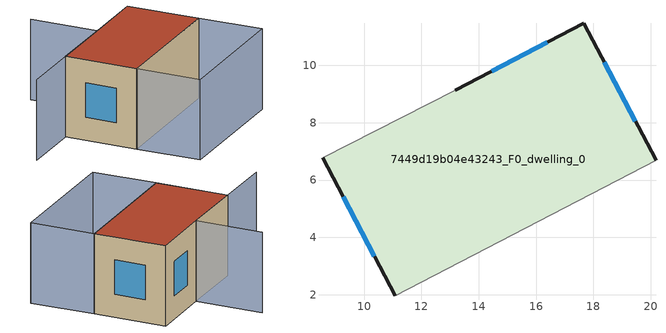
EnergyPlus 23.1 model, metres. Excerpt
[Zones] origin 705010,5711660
7449d19b04e43243_F0_dwelling_0
 floor ground (EU_floor_Construction): 17.66,11.47 20.18,6.69 11.08,1.96 8.55,6.78 13.19,9.13 z0
 wall outside (EU_wall_Construction): 8.55,6.78 11.08,1.96 / 20.18,6.69 17.66,11.47 13.19,9.13 z0:6
 wall adiabatic (EU_wall_Construction): 13.19,9.13 8.55,6.78 / 11.08,1.96 20.18,6.69 z0:6
 window (EU_Window_Construction): 9.27,5.41 10.36,3.34 / 16.39,10.8 14.46,9.8 / 19.46,8.05 18.38,10.11 z1.71:4.29
 roof outside (EU_roof_Construction): 20.18,6.69 17.66,11.47 13.19,9.13 8.55,6.78 11.08,1.96 z6
shading: 10.89,13.62 13.18,9.13 / 13.18,9.13 4.39,4.63 / 22.41,2.4 13.3,-2.33 / 13.3,-2.33 11.08,1.96 / 11.08,1.96 20.19,6.69 / 20.19,6.69 22.41,2.4 z0:6
[Building]
EU S2 Campaign: North Axis=0; Terrain=City; Solar Distribution=FullExterior
[Site:Location]
London: Latitude=51.5; Longitude=-0.5; Time Zone=0; Elevation=25
[SizingPeriod:WeatherFileDays]
AnnualSizingPeriod: Begin Month=1; Begin Day of Month=1; End Month=12; End Day of Month=31; Day of Week for Start Day=Monday; Use Weather File Daylight Saving Period=No; Use Weather File Rain and Snow Indicators=No
[MATERIAL]
EU_InternalMass_Material: Roughness=MediumRough; Thickness=0.1; Conductivity=1; Density=1800; Specific Heat=900; Thermal Absorptance=0.9; Solar Absorptance=0.7; Visible Absorptance=0.7
[MATERIAL:NOMASS] Roughness=MediumRough; Thermal Absorptance=0.9; Solar Absorptance=0.7; Visible Absorptance=0.7
Name | Thermal Resistance
EU_wall_NoMass | 0.71061
EU_roof_NoMass | 2.41608
EU_floor_NoMass | 1.75078
[WINDOWMATERIAL:SIMPLEGLAZINGSYSTEM]
EU_Window_SimpleGlazing: UFactor=2.64892; Solar Heat Gain Coefficient=0.76; Visible Transmittance=0.76
[CONSTRUCTION]
EU_wall_Construction: EU_wall_NoMass
EU_roof_Construction: EU_roof_NoMass
EU_floor_Construction: EU_floor_NoMass
EU_InternalMass_Construction: EU_InternalMass_Material
EU_Window_Construction: EU_Window_SimpleGlazing
[ZONE]
7449d19b04e43243_F0_dwelling_0: Type=1; Multiplier=1; Ceiling Height=autocalculate; Volume=332.799; Floor Area=autocalculate; Part of Total Floor Area=Yes
[INTERNALMASS]
7449d19b04e43243_F0_dwelling_0_EU_InternalMass: Construction=EU_InternalMass_Construction; Zone or ZoneList=7449d19b04e43243_F0_dwelling_0; Surface Area=55.4663
[OTHEREQUIPMENT]
EU_Step8_InternalGain_7449d19b04e43243_F0_dwelling_0_f000: Fuel Type=Electricity; Zone or ZoneList or Space or SpaceList=7449d19b04e43243_F0_dwelling_0; Schedule=EU_Step8_GainSchedule_7449d19b04e43243_F0_dwelling_0_f000; Design Level Calculation Method=Watts/Area; Power per Zone Floor Area=1; Fraction Latent=0; Fraction Radiant=0; Fraction Lost=0; Carbon Dioxide Generation Rate=0; EndUse Subcategory=EU_Step8_InternalGains
[ZONEVENTILATION:DESIGNFLOWRATE]
EU_ConstantAir_7449d19b04e43243_F0_dwelling_0: Zone or ZoneList or Space or SpaceList=7449d19b04e43243_F0_dwelling_0; Schedule=EU_AlwaysOn; Design Flow Rate Calculation Method=AirChanges/Hour; Air Changes per Hour=0.496673; Ventilation Type=Natural; Fan Pressure Rise=0; Fan Total Efficiency=1; Constant Term Coefficient=1; Temperature Term Coefficient=0; Velocity Term Coefficient=0; Velocity Squared Term Coefficient=0; Minimum Indoor Temperature=-100; Maximum Indoor Temperature=100; Delta Temperature=-100; Minimum Outdoor Temperature=-100; Maximum Outdoor Temperature=100; Maximum Wind Speed=40
[HVACTEMPLATE:THERMOSTAT]
EU_HeatOnly_7449d19b04e43243_F0_dwelling_0: Constant Heating Setpoint=20; Constant Cooling Setpoint=50
[HVACTEMPLATE:ZONE:IDEALLOADSAIRSYSTEM]
7449d19b04e43243_F0_dwelling_0: Template Thermostat=EU_HeatOnly_7449d19b04e43243_F0_dwelling_0; System Availability Schedule=EU_AlwaysOn; Maximum Heating Supply Air Temperature=50; Minimum Cooling Supply Air Temperature=13; Maximum Heating Supply Air Humidity Ratio=0.0156; Minimum Cooling Supply Air Humidity Ratio=0.0077; Heating Limit=NoLimit; Cooling Limit=NoLimit; Heating Availability Schedule=EU_AlwaysOn; Cooling Availability Schedule=EU_CoolingOff; Dehumidification Control Type=ConstantSensibleHeatRatio; Cooling Sensible Heat Ratio=0.7; Dehumidification Setpoint=60; Humidification Control Type=None; Humidification Setpoint=30; Outdoor Air Method=None; Outdoor Air Flow Rate per Person=0.00944; Outdoor Air Flow Rate per Zone Floor Area=0; Outdoor Air Flow Rate per Zone=0; Demand Controlled Ventilation Type=None; Outdoor Air Economizer Type=NoEconomizer; Heat Recovery Type=None; Sensible Heat Recovery Effectiveness=0.7; Latent Heat Recovery Effectiveness=0.65
[SIZING:ZONE]
7449d19b04e43243_F0_dwelling_0: Zone Cooling Design Supply Air Temperature Input Method=SupplyAirTemperature; Zone Cooling Design Supply Air Temperature=13; Zone Heating Design Supply Air Temperature Input Method=SupplyAirTemperature; Zone Heating Design Supply Air Temperature=50; Zone Cooling Design Supply Air Humidity Ratio=0.008; Zone Heating Design Supply Air Humidity Ratio=0.008; Cooling Design Air Flow Method=DesignDay; Cooling Design Air Flow Rate=0; Cooling Minimum Air Flow per Zone Floor Area=0.000762; Cooling Minimum Air Flow=0; Cooling Minimum Air Flow Fraction=0.2; Heating Design Air Flow Method=DesignDay; Heating Design Air Flow Rate=0; Heating Maximum Air Flow per Zone Floor Area=0.002032; Heating Maximum Air Flow=0.141576; Heating Maximum Air Flow Fraction=0.3; Account for Dedicated Outdoor Air System=No; Dedicated Outdoor Air System Control Strategy=NeutralSupplyAir; Dedicated Outdoor Air Low Setpoint Temperature for Design=autosize; Dedicated Outdoor Air High Setpoint Temperature for Design=autosize; Zone Load Sizing Method=Sensible Load Only No Latent Load; Zone Latent Cooling Design Supply Air Humidity Ratio Input Method=HumidityRatioDifference; Zone Cooling Design Supply Air Humidity Ratio Difference=0.005; Zone Latent Heating Design Supply Air Humidity Ratio Input Method=HumidityRatioDifference; Zone Humidification Design Supply Air Humidity Ratio Difference=0.005
[SCHEDULE:CONSTANT]
Name | Hourly Value
EU_AlwaysOn | 1
EU_CoolingOff | 0
[SCHEDULE:FILE]
EU_Step8_GainSchedule_7449d19b04e43243_F0_dwelling_0_f000: File=../../schedules/7449d19b04e43243/7449d19b04e43243_F0_dwelling_0_f000_gain.csv; Column Number=1; Rows to Skip at Top=0; Number of Hours of Data=8760; Column Separator=Comma; Interpolate to Timestep=No; Minutes per Item=60; Adjust Schedule for Daylight Savings=Yes
